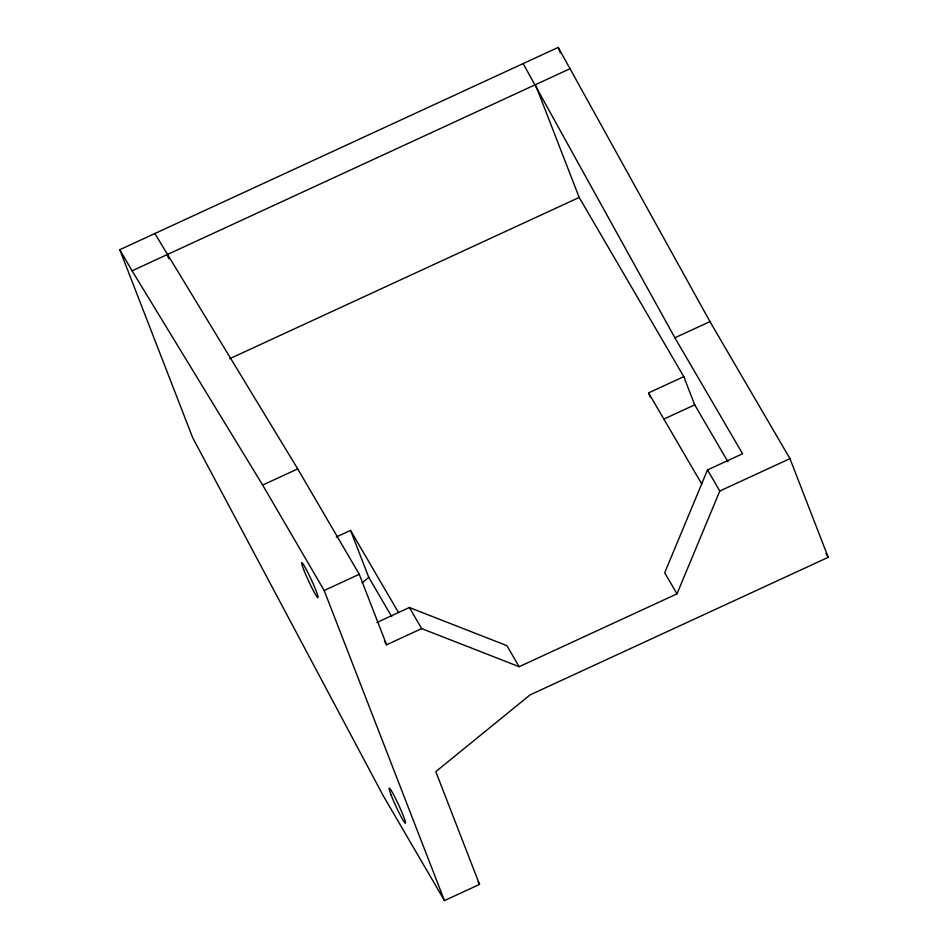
<?xml version="1.0" encoding="UTF-8"?>
<svg xmlns="http://www.w3.org/2000/svg" width="948" height="948" viewBox="0 0 948 948"><rect width="100%" height="100%" fill="white"/><g stroke="black" fill="none" stroke-linecap="round" stroke-linejoin="round"><path stroke-width="1.42" d="M523.142 63.587L674.893 337.784L742.58 453.748L707.504 469.935L664.69 572.782L676.99 593.863L519.149 666.705L421.67 628.595L409.358 607.514L376.877 622.492M676.99 593.863L719.805 491.017L789.957 458.642L828.232 557.317L530.086 694.896L435.796 771.648L479.534 884.413L444.458 900.6L382.933 795.182L192.669 437.668L119.768 249.715L558.218 47.4L709.969 321.597L789.957 458.642M362.053 582.878L368.784 577.391L350.559 530.406L336.267 537.006M119.768 249.715L132.08 270.808L570.518 68.481M229.712 358.711L579.181 197.445L683.781 376.64L694.718 404.843L727.934 461.759M132.08 270.808L262.655 485.068L297.719 468.881L359.256 574.298L386.594 644.782L421.67 628.595M674.893 337.784L709.969 321.597M650.15 396.916L648.574 392.887L683.781 376.64M663.541 419.229L694.718 404.843M262.655 485.068L324.18 590.486L359.256 574.298M409.358 607.514L506.848 645.624L519.149 666.705M154.844 233.54L297.719 468.881M825.992 553.49L828.232 557.317M707.504 469.935L719.805 491.017M648.574 392.887L701.733 483.966M350.559 530.406L398.551 612.633M368.784 577.391L391.678 616.615M384.414 641.061L386.594 644.782M478.053 881.877L479.534 884.413M558.218 47.4L560.339 52.875M535.442 84.668L579.181 197.445M324.18 590.486L444.458 900.6M167.156 254.621L168.756 258.757M303.668 569.523A19.375 1.505 65.2 0 0 317.627 597.548A19.375 1.505 65.2 0 0 308.159 573.125A19.375 1.505 65.2 0 0 303.668 569.523M391.145 795.064A19.375 1.505 65.2 0 0 405.104 823.077A19.375 1.505 65.2 0 0 395.636 798.666A19.375 1.505 65.2 0 0 391.145 795.064"/></g></svg>
